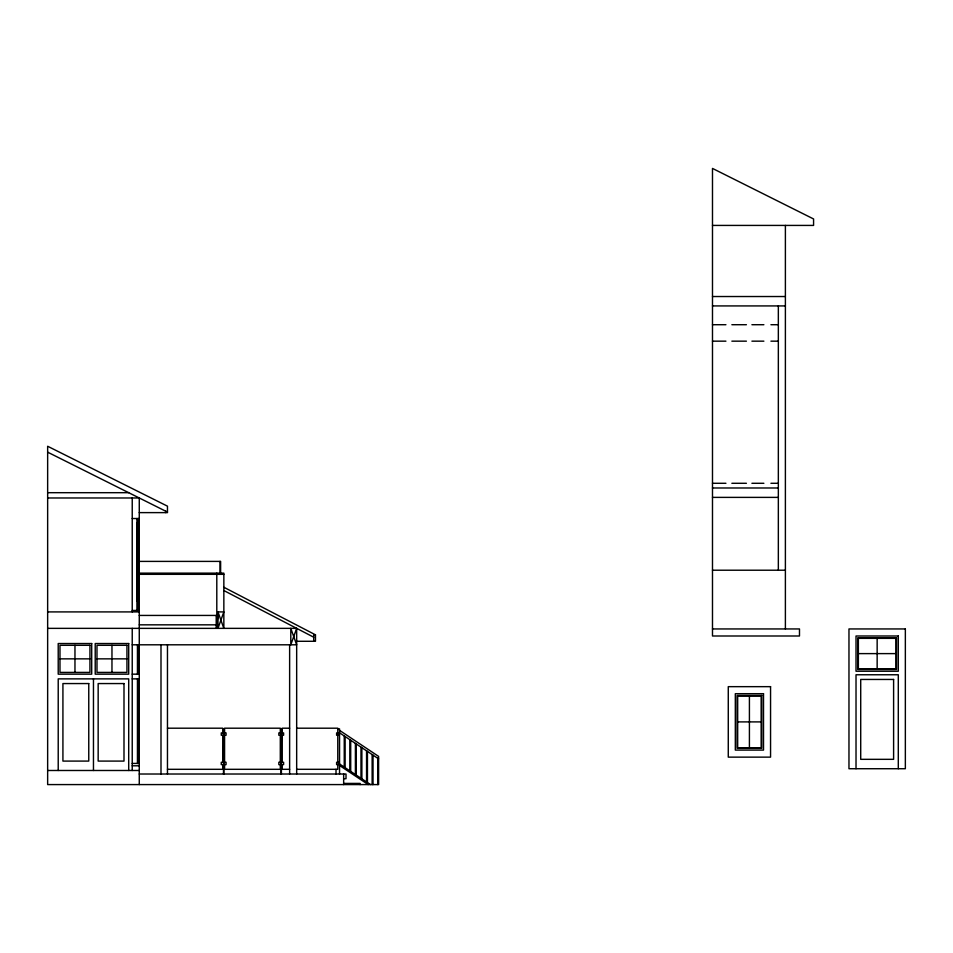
<?xml version="1.0" encoding="UTF-8"?>
<svg xmlns="http://www.w3.org/2000/svg" width="953" height="953" viewBox="0 0 953 953"><rect width="100%" height="100%" fill="white"/><g stroke="black" fill="none" stroke-linecap="round" stroke-linejoin="round"><path stroke-width="1.43" d="M217.975 628.361L223.848 611.909L217.975 611.909L217.975 628.361L216.212 615.435L216.212 628.361L217.975 615.435L139.269 615.435M47.65 628.361L296.669 628.361L290.796 644.8L290.796 628.361L296.669 644.8L132.229 644.8M712.487 225.42L813.576 225.42L813.576 218.964L712.487 168.419L712.487 635.996L799.484 635.996L799.484 628.944L712.487 628.944M712.487 296.526L785.391 296.526M712.487 305.925L785.391 305.925M712.487 324.711L725.924 324.711M731.868 324.711L746.413 324.711M751.917 324.711L763.877 324.711M770.929 324.711L778.339 324.711M712.487 341.162L725.924 341.162M731.868 341.162L746.413 341.162M751.917 341.162L763.877 341.162M770.929 341.162L778.339 341.162M712.487 483.29L725.924 483.29M731.868 483.29L746.413 483.29M751.917 483.29L763.877 483.29M770.929 483.29L778.339 483.29M712.487 487.984L778.339 487.984M47.65 492.689L128.703 492.689M712.487 497.383L778.339 497.383M47.65 497.978L139.269 497.978L139.269 784.581M139.269 512.619L167.466 512.619L167.466 506.162L47.65 446.254L47.65 784.581L378.603 784.581L378.603 756.396L339.542 730.355M132.229 518.527L139.269 518.527M136.922 523.233L138.245 523.233M139.269 561.4L220.619 561.4L220.619 573.146M712.487 570.216L785.391 570.216M139.269 573.146L223.848 573.146L223.848 628.361L217.975 611.909M139.269 574.325L223.848 574.325M136.922 601.045L138.245 601.045M132.229 610.444L139.269 610.444M47.65 611.909L139.269 611.909M139.269 624.834L216.212 624.834M296.669 641.286L315.467 641.286L315.467 634.829L313.704 634.829L313.704 641.286M858.367 653.615L895.951 653.615M59.979 658.857L89.939 658.857M96.98 658.857L126.94 658.857M132.229 674.164L139.269 674.164M132.229 678.87L139.269 678.87M737.67 721.897L761.161 721.897M167.466 728.199L222.74 728.199L222.74 732.905M289.629 728.199L282.136 728.199L282.136 732.905M296.669 728.199L337.779 728.199L337.779 732.905M337.779 728.866L339.542 728.866L339.542 774.015M223.478 732.905L221.275 732.905L221.275 735.251L223.478 735.251M223.848 732.905L226.052 732.905L226.052 735.251L223.848 735.251M281.04 732.905L278.836 732.905L278.836 735.251L281.04 735.251M281.397 732.905L283.601 732.905L283.601 735.251L281.397 735.251M223.478 762.269L221.275 762.269L221.275 764.616L223.478 764.616M223.848 762.269L226.052 762.269L226.052 764.616L223.848 764.616M281.04 762.269L278.836 762.269L278.836 764.616L281.04 764.616M281.397 762.269L283.601 762.269L283.601 764.616L281.397 764.616M132.229 763.436L139.269 763.436M132.229 765.795L139.269 765.795M167.466 769.309L222.74 769.309L222.74 764.616M289.629 769.309L282.136 769.309L282.136 764.616M296.669 769.309L337.779 769.309L337.779 764.616M47.65 770.489L139.269 770.489M139.269 774.015L346.01 774.015L346.01 778.708L343.652 778.708M343.652 783.414L360.103 783.414L360.103 784.581M47.65 452.163L167.466 512.071M223.848 587.251L315.467 634.829M223.848 590.538L313.704 637.2M339.542 732.821L378.603 758.862M339.542 763.972L370.467 784.581M339.542 765.473L368.215 784.581M898.298 768.726L898.298 674.76L856.02 674.76L856.02 768.726M877.153 638.343L877.153 668.887M785.391 225.42L785.391 628.944M778.339 305.925L778.339 570.216M749.415 696.059L749.415 747.736M377.722 758.278L377.722 784.581M373.028 755.145L373.028 784.581M372.146 754.55L372.146 784.581M367.441 751.417L367.441 782.568M366.56 750.833L366.56 781.984M361.866 747.7L361.866 778.851M360.984 747.116L360.984 778.256M356.279 743.983L356.279 775.123M355.398 743.4L355.398 774.539M350.704 740.267L350.704 771.406M349.822 739.671L349.822 770.822M345.129 736.538L345.129 767.689M344.247 735.954L344.247 767.105M343.652 774.015L343.652 784.581M337.779 735.251L337.779 762.269M336.016 769.309L336.016 774.015M296.669 628.361L296.669 774.015M289.629 644.8L289.629 774.015M282.136 735.251L282.136 762.269M281.397 774.015L281.397 728.866L281.04 774.015M280.301 732.905L280.301 728.199L224.574 728.199L224.574 732.905M280.301 735.251L280.301 762.269M280.301 764.616L280.301 769.309L224.574 769.309L224.574 764.616M224.574 735.251L224.574 762.269M223.848 774.015L223.848 728.866L223.478 774.015M222.74 735.251L222.74 762.269M220.024 561.4L220.024 573.146M216.796 573.146L216.796 615.435M167.466 644.8L167.466 774.015M165.703 511.189L165.703 512.619M160.997 644.8L160.997 774.015M138.245 518.527L138.245 610.444M137.661 523.233L137.661 601.045M137.661 644.8L137.661 674.164M137.661 678.87L137.661 763.436M137.506 523.233L137.506 601.045M137.506 644.8L137.506 674.164M137.506 678.87L137.506 763.436M136.922 518.527L136.922 610.444M132.229 497.978L132.229 611.909M132.229 628.361L132.229 770.489M128.703 770.489L128.703 678.87L58.216 678.87L58.216 770.489M111.966 645.3L111.966 672.401M93.465 678.87L93.465 770.489M74.965 645.3L74.965 672.401M905.35 628.944L848.968 628.944L848.968 768.726L905.35 768.726L905.35 628.944M898.298 635.996L856.02 635.996L856.02 671.234L898.298 671.234L898.298 635.996M896.535 637.76L857.783 637.76L857.783 669.471L896.535 669.471L896.535 637.76M895.951 638.343L858.367 638.343L858.367 668.887L895.951 668.887L895.951 638.343M91.702 643.537L58.216 643.537L58.216 674.164L91.702 674.164L91.702 643.537M128.703 643.537L95.217 643.537L95.217 674.164L128.703 674.164L128.703 643.537M89.939 645.3L59.979 645.3L59.979 672.401L89.939 672.401L89.939 645.3M126.94 645.3L96.98 645.3L96.98 672.401L126.94 672.401L126.94 645.3M893.604 679.453L860.714 679.453L860.714 759.327L893.604 759.327L893.604 679.453M88.76 683.563L62.922 683.563L62.922 761.09L88.76 761.09L88.76 683.563M123.997 683.563L98.159 683.563L98.159 761.09L123.997 761.09L123.997 683.563M770.56 686.66L728.271 686.66L728.271 757.135L770.56 757.135L770.56 686.66M763.508 693.701L735.323 693.701L735.323 750.094L763.508 750.094L763.508 693.701M761.745 695.464L737.086 695.464L737.086 748.331L761.745 748.331L761.745 695.464M761.161 696.059L737.67 696.059L737.67 747.736L761.161 747.736L761.161 696.059M338.22 732.905L336.612 732.905L336.612 735.251L338.22 735.251L338.22 732.905M338.22 762.269L336.612 762.269L336.612 764.616L338.22 764.616L338.22 762.269"/></g></svg>
